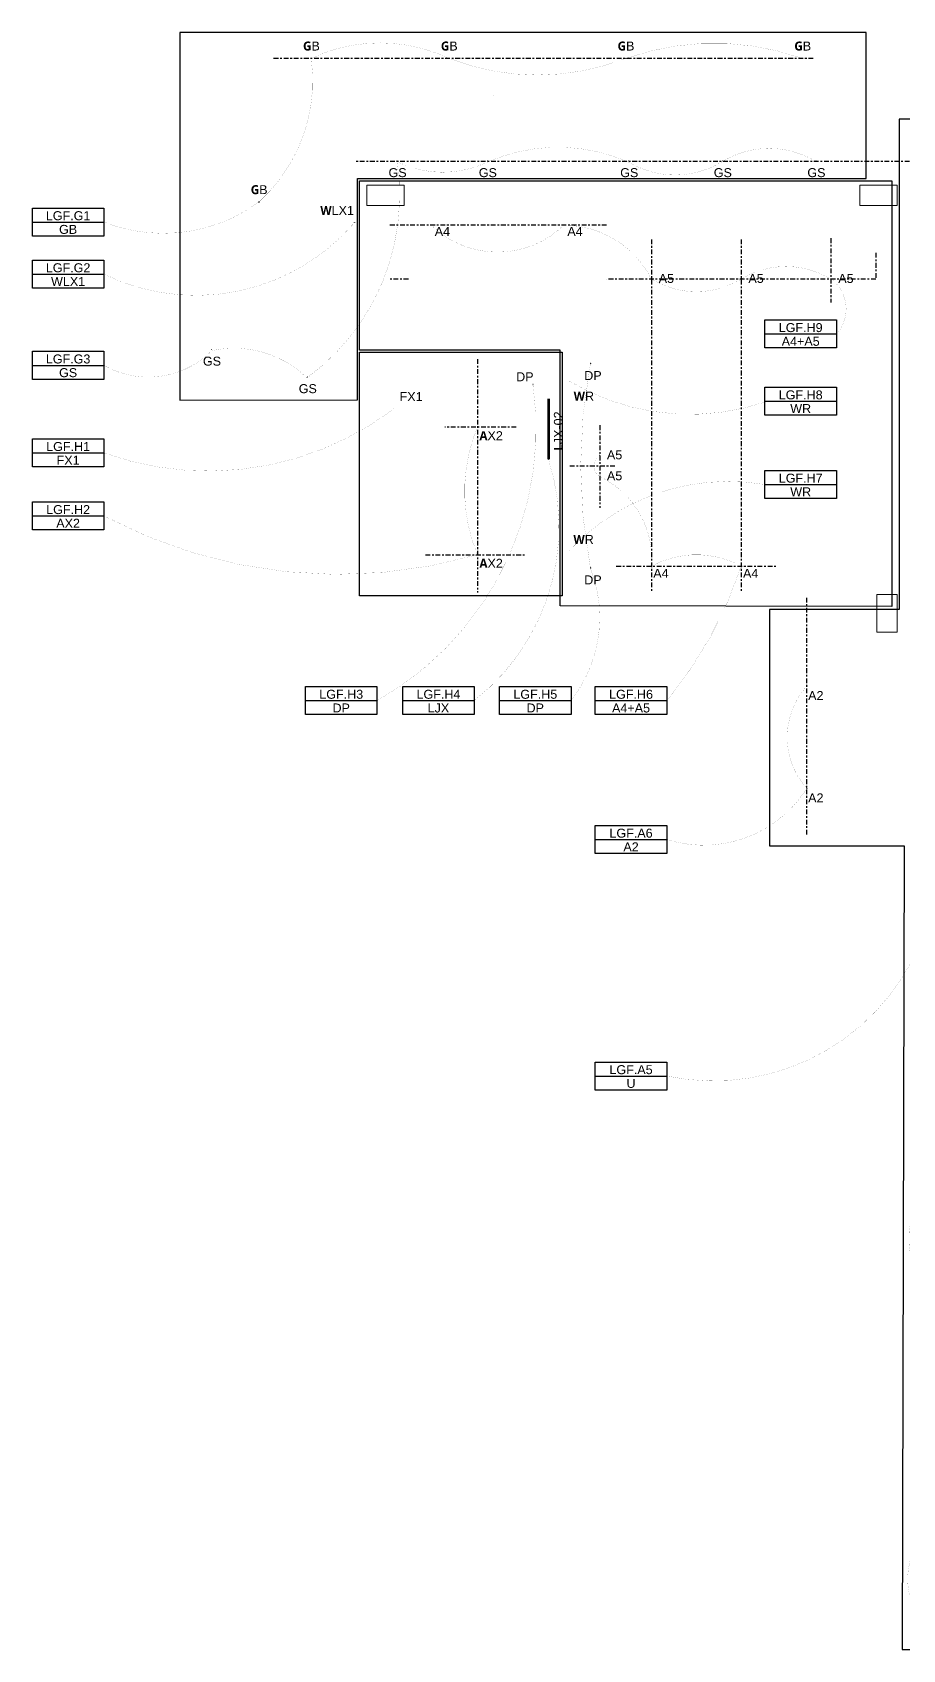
# Model space of a CAD drawing. Header units: millimetres. Extents: x 47511 to 319330, y -16764 to 12078.
# Drawn here: x 73457 to 85096, y -11898 to 9727 of the extents above; entities that cross this region are included whole.
import ezdxf

# ---------------------------------------------------------------- set-up
doc = ezdxf.new("R2010")
doc.units = ezdxf.units.MM
for name, pattern in [('Center 1_4_', [13.493749999999999, 6.349999999999999, -2.38125, 2.38125, -2.38125]), ('Dash - Tight', [4.5, 3, -1.5]), ('DASHDOT', [25.4, 12.7, -6.35, 0, -6.35])]:
    doc.linetypes.add(name, pattern=pattern)
doc.layers.add('0-CountArea', color=152, linetype='Continuous', plot=False, transparency=0.5)
for name, color, linetype, lineweight in [('A-LABEL-LGF', 7, 'Continuous', 9), ('E-LUM-BLD', 91, 'Continuous', 30), ('E-LUM-CIRC', 5, 'Dash - Tight', 30), ('E-LUM-DIM', 7, 'Center 1_4_', 30), ('E-LUM-DL', 131, 'Continuous', 30), ('E-LUM-FL', 21, 'Continuous', 30), ('E-LUM-GFIT', 252, 'Continuous', 30), ('E-LUM-LED', 20, 'DASHDOT', 30), ('E-LUM-PDT', 135, 'Continuous', 30), ('E-LUM-SPK', 71, 'Continuous', 30), ('E-LUM-WL', 201, 'Continuous', 30), ('S-COLS', 7, 'Continuous', 5)]:
    doc.layers.add(name, color=color, linetype=linetype, lineweight=lineweight)
doc.styles.add('1-1', font='Yu Gothic UI Semibold.ttf', dxfattribs={"height": 1.5})
doc.styles.add('Arial_1', font='arial.ttf', dxfattribs={"height": 119.9999999999999})

# ---------------------------------------------------------------- blocks, each defined once
blk = doc.blocks.new('WR')
at = {"layer": 'E-LUM-WL', "linetype": 'Continuous', "lineweight": 30}
for p, q in [((-1.414213562369696, 1.414213562369696), (0, 0)), ((-1.268172423406213, 0), (1.268172423406213, 0)), ((0, 0), (1.414213562369696, 1.414213562369696))]:
    blk.add_line(p, q, dxfattribs=at)
blk.add_arc((0, 0), 1.268172423407126, 0, 180, dxfattribs=at)
blk = doc.blocks.new('DP')
at = {"layer": 'E-LUM-GFIT', "lineweight": 30}
blk.add_circle((0, 0), 0.8692723396954951, dxfattribs=at)
at = {"layer": 'E-LUM-PDT', "lineweight": 30}
for p, q in [((-0.5284937445539981, 0), (-1.5, 0)), ((0, 1.5), (0, 0.5284937445539981)), ((1.5, 0), (0.5284937445539981, 0)), ((0, -0.5284937445539981), (0, -1.5))]:
    blk.add_line(p, q, dxfattribs=at)
for radius in [0.8692723396954951, 0.5284937445268401]:
    blk.add_circle((0, 0), radius, dxfattribs=at)
at = {"layer": 'E-LUM-PDT', "lineweight": 30, "insert": (-0.2037465251050889, 0.4385649404139258), "char_height": 0.867345597444381, "attachment_point": 1, "style": '1-1'}
blk.add_mtext_dynamic_manual_height_columns('P', width=0.867345597444381, gutter_width=4.336727987221905, heights=[0], dxfattribs=at)
blk = doc.blocks.new('LJX')
at = {"layer": 'E-LUM-LED', "color": 3, "lineweight": 0, "ltscale": 100}
for p, q in [((-0.3484143489331473, 0.3741107117366482), (-0.3484143489331473, 0.4991107117366482)), ((-0.3484143489331473, 0.4991107117366482), (0.1515856510668527, 0.4991107117366482)), ((0, 0.3741107117366482), (-0.3484143489331473, 0.3741107117366482)), ((0, -0.3741107117366482), (0, 0.3741107117366482)), ((0.1515856510668527, 0.4991107117366482), (0.1515856510668527, -0.4991107117366482)), ((-0.3484143489331473, -0.3741107117366482), (-0.3484143489331473, -0.4991107117366482)), ((-0.3484143489331473, -0.3741107117366482), (0, -0.3741107117366482)), ((-0.3484143489331473, -0.4991107117366482), (0.1515856510668527, -0.4991107117366482))]:
    blk.add_line(p, q, dxfattribs=at)
blk = doc.blocks.new('GS')
at = {"layer": 'E-LUM-SPK', "lineweight": 0}
h = blk.add_hatch(color=256, dxfattribs=at)
h.dxf.hatch_style = 1
h.paths.add_polyline_path([(-1.5, -1.085142304574674), (1.5, -1.085142304574674), (0, 1.512933906774379)])
at = {"layer": 'E-LUM-GFIT', "lineweight": 0}
blk.add_lwpolyline([(-1.5, -1.085142304574674), (1.5, -1.085142304574674), (0, 1.512933906774379), (-1.5, -1.085142304574674)], dxfattribs=at)
at = {"layer": 'E-LUM-SPK', "lineweight": 0}
blk.add_lwpolyline([(-1.5, -1.085142304574674), (1.5, -1.085142304574674), (0, 1.512933906774379), (-1.5, -1.085142304574674)], dxfattribs=at)
blk = doc.blocks.new('GB')
at = {"layer": 'E-LUM-BLD', "lineweight": 30}
for p, q in [((-0.5284937445248943, 0), (-1.5, 0)), ((0, 1.5), (0, 0.5284937445267133)), ((1.5, 0), (0.5284937445248943, 0)), ((0, -0.5284937445267133), (0, -1.5))]:
    blk.add_line(p, q, dxfattribs=at)
for radius in [0.8692723396954951, 0.5284937445268401]:
    blk.add_circle((0, 0), radius, dxfattribs=at)
at = {"layer": 'E-LUM-GFIT', "lineweight": 30}
blk.add_circle((0, 0), 0.8692723396954951, dxfattribs=at)
at = {"layer": 'E-LUM-BLD', "lineweight": 30, "style": '1-1'}
blk.add_text('B', height=0.867345597444381, dxfattribs=at).set_placement((-0.3311325017639319, -0.4383899122781258))
blk = doc.blocks.new('WLX1')
at = {"layer": 'E-LUM-WL', "linetype": 'ByBlock', "lineweight": 0, "ltscale": 10}
h = blk.add_hatch(color=256, dxfattribs=at)
h.dxf.hatch_style = 1
h.paths.add_polyline_path([(-0.8967333203327144, -0.8967333203327144, 0.198912367379658), (-2.91038304567337e-11, -1.268172423435317), (-2.91038304567337e-11, -2.91038304567337e-11)])
h.paths.add_polyline_path([(-0.8967333203327144, 0.8967333202745067), (-2.91038304567337e-11, -2.91038304567337e-11), (-2.91038304567337e-11, 1.268172423377109, 0.198912367379658)])
at = {"layer": 'E-LUM-WL', "linetype": 'Continuous', "lineweight": 30}
for p, q in [((-2.91038304567337e-11, -2.91038304567337e-11), (-1.4142135623988, 1.414213562340592)), ((-2.91038304567337e-11, -1.268172423435317), (-2.91038304567337e-11, 1.268172423377109)), ((-1.4142135623988, -1.4142135623988), (-2.91038304567337e-11, -2.91038304567337e-11))]:
    blk.add_line(p, q, dxfattribs=at)
blk.add_arc((-2.91038304567337e-11, -2.91038304567337e-11), 1.268172423407126, 90, 270, dxfattribs=at)
blk = doc.blocks.new('A4')
at = {"layer": 'E-LUM-DL', "lineweight": 30}
for p, q in [((0, 1.499999999992724), (0, -1.500000000007276)), ((1.5, -7.275957614183426e-12), (-1.5, -7.275957614183426e-12))]:
    blk.add_line(p, q, dxfattribs=at)
blk.add_circle((0, -7.275957614183426e-12), 0.8692723396954951, dxfattribs=at)
at = {"layer": 'E-LUM-GFIT', "lineweight": 0}
blk.add_circle((0, -7.275957614183426e-12), 0.8692723396954951, dxfattribs=at)
blk = doc.blocks.new('A5')
at = {"layer": 'E-LUM-DL', "lineweight": 30}
for p, q in [((1.455191522836685e-11, 1.499999999956344), (1.455191522836685e-11, -1.500000000043656)), ((1.500000000014552, -4.365574568510056e-11), (-1.499999999985448, -4.365574568510056e-11))]:
    blk.add_line(p, q, dxfattribs=at)
blk.add_circle((1.455191522836685e-11, -4.365574568510056e-11), 0.8692723396954951, dxfattribs=at)
at = {"layer": 'E-LUM-GFIT', "lineweight": 0}
blk.add_circle((1.455191522836685e-11, -4.365574568510056e-11), 0.8692723396954951, dxfattribs=at)
blk = doc.blocks.new('FX1')
at = {"layer": 'E-LUM-FL', "lineweight": 30, "ltscale": 100}
h = blk.add_hatch(color=256, dxfattribs=at)
h.dxf.hatch_style = 1
h.paths.add_polyline_path([(0, -1.5), (-1.5, 0), (-1.5, -1.5)])
h.paths.add_polyline_path([(-1.5, 0), (0, 1.5), (-1.5, 1.5)])
h.paths.add_polyline_path([(1.5, 1.5), (0, 1.5), (0, -1.5), (1.5, -1.5)])
for p, q in [((0, 1.5), (-1.5, 0)), ((-1.5, 0), (0, -1.5)), ((0, -1.5), (0, 1.5))]:
    blk.add_line(p, q, dxfattribs=at)
at = {"layer": 'E-LUM-FL', "lineweight": 30}
blk.add_lwpolyline([(1.5, 1.5), (1.5, -1.5), (-1.5, -1.5), (-1.5, 1.5)], close=True, dxfattribs=at)
at = {"layer": 'E-LUM-GFIT', "lineweight": 30}
blk.add_lwpolyline([(1.5, 1.5), (1.5, -1.5), (-1.5, -1.5), (-1.5, 1.5)], close=True, dxfattribs=at)
blk = doc.blocks.new('AX2')
at = {"layer": 'E-LUM-DL', "lineweight": 0, "ltscale": 100}
h = blk.add_hatch(color=256, dxfattribs=at)
h.dxf.hatch_style = 1
edge = h.paths.add_edge_path()
edge.add_arc((-4.365574568510056e-11, -7.275957614183426e-12), 0.8692723396954951, 0, 360)
at = {"layer": 'E-LUM-DL', "lineweight": 30}
for p, q in [((-4.365574568510056e-11, 1.499999999992724), (-4.365574568510056e-11, -1.500000000007276)), ((1.499999999956344, -7.275957614183426e-12), (-1.500000000043656, -7.275957614183426e-12))]:
    blk.add_line(p, q, dxfattribs=at)
blk.add_circle((-4.365574568510056e-11, -7.275957614183426e-12), 0.8692723396954951, dxfattribs=at)
at = {"layer": 'E-LUM-GFIT', "lineweight": 0}
blk.add_circle((-4.365574568510056e-11, -7.275957614183426e-12), 0.8692723396954951, dxfattribs=at)
blk = doc.blocks.new('A2')
at = {"layer": 'E-LUM-DL', "lineweight": 30}
for p, q in [((1.5, 1.455191522836685e-11), (-1.5, 1.455191522836685e-11)), ((0, 1.500000000014552), (0, -1.499999999985448))]:
    blk.add_line(p, q, dxfattribs=at)
blk.add_circle((0, 1.455191522836685e-11), 0.8692723396954951, dxfattribs=at)
at = {"layer": 'E-LUM-GFIT', "lineweight": 0}
blk.add_circle((0, 1.455191522836685e-11), 0.8692723396954951, dxfattribs=at)

msp = doc.modelspace()

# ---------------------------------------------------------------- linework, layer by layer
at = {"layer": '0-CountArea', "ltscale": 10}
for points in [[(77805.87249311258, 4811.014249523927), (77805.87249311258, 7774.486314035661), (84608.01358856598, 7774.486314035661), (84608.01358856598, 9726.546565435769), (75431.89205717214, 9726.546565435769), (75431.89205717214, 4809.227839460655)], [(85090.15932166262, -11898.42123310018), (86634.37909700314, -11898.42123310018), (86634.37909700314, -10164.42817776516), (87868.6043222273, -10164.42817776516), (87868.6043222273, -6807.235384880973), (91089.77437331446, -6807.235384880973), (91089.77437331446, 8564.144907226844), (85047.15603176702, 8564.144907226844), (85047.15603176702, 2007.63894797425), (83312.95605107967, 2007.63894797425), (83312.95605107967, -1151.007389412087), (85117.93002933834, -1151.007389412087)], [(80513.51749169745, 2059.948274277209), (80513.51749169745, 5477.756602027279), (77831.00075284217, 5477.756602027279), (77831.00075284217, 7742.209445968911), (84950.57365917286, 7742.209445968911), (84950.57365917286, 2051.770915486908)], [(77831.8028888196, 5448.731350010668), (80543.53858085733, 5448.731350010668), (80543.53858085733, 2191.63826413179), (77831.8028888196, 2191.63826413179)]]:
    msp.add_lwpolyline(points, close=True, dxfattribs=at)
at = {"layer": 'E-LUM-CIRC', "linetype": 'ByBlock', "ltscale": 10}
for p, q in [((73457.49232842967, 7189.627345413639), (74413.96581211379, 7189.627345413639)), ((73457.49232842967, 6493.675089375203), (74413.96581211379, 6493.675089375203)), ((83253.84414467716, 5693.450351298074), (84210.31762836128, 5693.450351298074)), ((73457.49232842967, 5274.100647990563), (74413.96581211379, 5274.100647990563)), ((83253.84414467716, 4793.974916233783), (84210.31762836128, 4793.974916233783)), ((73457.49232842967, 4103.431385342701), (74413.96581211379, 4103.431385342701)), ((83253.84414467716, 3680.728013733853), (84210.31762836128, 3680.728013733853)), ((73457.49232842967, 3260.189369492437), (74413.96581211379, 3260.189369492437)), ((77109.8169503101, 790.6651267893467), (78066.29043399422, 790.6651267893467)), ((78409.60747580703, 790.6651267893467), (79366.08095949116, 790.6651267893467)), ((79704.78760516104, 790.6651267893467), (80661.26108884516, 790.6651267893467)), ((80985.34190158972, 790.6651267893467), (81941.81538527385, 790.6651267893467)), ((80985.34190158972, -1066.21315029847), (81941.81538527385, -1066.21315029847)), ((80985.34190158972, -4228.628435462146), (81941.81538527385, -4228.628435462146))]:
    msp.add_line(p, q, dxfattribs=at)
at = {"layer": 'E-LUM-CIRC', "ltscale": 25, "const_width": 1}
for points in [[(83756.83685369446, 9377.911489956656, 0.1724533258974324), (81393.44954273805, 9377.911489956656, -0.1879941010237221), (79030.06223178163, 9377.911489956663, 0.2256286349583361), (77186.83685369452, 9377.911489956663, -0.2474823803834846), (76487.78817917159, 7457.291041605225, -0.2572936146219515), (74413.96581211379, 7189.627345413639)], [(83939.98542327988, 7997.994914407245, 0.2814115785202674), (82679.68508410019, 7996.585001122774, -0.2803259374048666), (81435.54081527535, 7989.667054686099, 0.2106187364225466), (79545.88276390739, 7993.486140184672, -0.2304816499649277), (78333.00374634536, 7998.618266658261, -0.280994450769915), (77129.68306272228, 5106.157472052248, 0.2526236502095424), (75859.26230620286, 5471.322906799716, -0.339216009404385), (74413.96581211379, 5274.100647990563)], [(77766.83685369443, 7182.91120090695, -0.3411694404055101), (74413.96581211379, 6493.675089375203)], [(78791.83685369384, 7148.118904803974, 0.4061990879870506), (80564.83685369226, 7148.118904803981, -0.281111276359177), (81736.83685369065, 6427.911200906958, 0.2825167139794686), (82936.83685369257, 6427.911200906958, -0.2798373730117485), (84136.83685369449, 6427.911200906958, -0.4466077962715267), (84210.31762836128, 5693.450351298074)], [(80919.92179310264, 5297.910448334806, 0.09547401808008556), (80919.9217931026, 2565.433396978362, -0.2653391938915736), (80661.26108884516, 790.6651267893467)], [(80151.84682753471, 5018.354023183048, -0.309626743371579), (78066.29043399422, 790.6651267893467)], [(80636.83685369448, 5062.414156998027, 0.2181636403876161), (83253.84414467718, 4782.433396979715)], [(78291.83685369442, 4692.473163266724, -0.2532405495822111), (74413.96581211379, 4103.431385342701)], [(79409.02084708403, 4448.193443321637, 0.1990603900727615), (79409.02084708404, 2742.133574038882, -0.195060094347818), (74413.96581211379, 3260.189369492437)], [(80361.83685369446, 4007.914160768283, -0.3137450142957939), (79366.08095949116, 790.6651267893467)], [(81044.60524271426, 4068.98426130243, 0.5523476521492636), (81044.60524271426, 3788.98426130243, -0.3096760623669537), (81736.83685369065, 2587.535125626455, -0.2566876844143154), (82936.83685369257, 2587.535125626455, -0.09385720067578601), (81941.81538527385, 790.6651267893467)], [(80642.83685369446, 2802.452636961461, -0.2524315096392718), (83253.84414467716, 3680.728013733853)], [(81941.81538527383, -1066.21315029847, 0.3406822178835079), (83813.1509044474, -383.1623017730453, -0.3818909880266125), (83813.1509044474, 985.2781489332774)], [(85336.83685369449, -11498.9965512382, -0.3208007118028318), (85336.83685369449, -10411.21224617711, 0.3537811224539039), (85336.83685369449, -9232.824754173482, -0.2537164785175283), (85336.83685369449, -8099.738855641124, 0.2912394891979899), (85336.83685369449, -6966.652957108767, -0.2788428058111852), (85336.83685369449, -5833.567058576409, 0.3097290947877199), (85336.83685369449, -4700.481160044052, -0.2415950874578131), (85336.83685369449, -3567.395261511694, 0.3465444776185511), (85336.83685369449, -2434.309362979337, -0.3629005447724252), (81941.81538527385, -4228.628435462146)]]:
    msp.add_lwpolyline(points, format="xyb", dxfattribs=at)
at = {"layer": 'E-LUM-CIRC', "linetype": 'ByBlock', "ltscale": 10}
for points in [[(73457.49232842967, 7376.983121148805), (74413.96581211379, 7376.983121148805), (74413.96581211379, 7002.271569678473), (73457.49232842967, 7002.271569678473)], [(73457.49232842967, 6681.03086511037), (74413.96581211379, 6681.03086511037), (74413.96581211379, 6306.319313640037), (73457.49232842967, 6306.319313640037)], [(83253.84414467716, 5880.80612703324), (84210.31762836128, 5880.80612703324), (84210.31762836128, 5506.094575562907), (83253.84414467716, 5506.094575562907)], [(73457.49232842967, 5461.456423725729), (74413.96581211379, 5461.456423725729), (74413.96581211379, 5086.744872255396), (73457.49232842967, 5086.744872255396)], [(83253.84414467716, 4981.330691968949), (84210.31762836128, 4981.330691968949), (84210.31762836128, 4606.619140498617), (83253.84414467716, 4606.619140498617)], [(73457.49232842967, 4290.787161077867), (74413.96581211379, 4290.787161077867), (74413.96581211379, 3916.075609607535), (73457.49232842967, 3916.075609607535)], [(83253.84414467716, 3868.083789469019), (84210.31762836128, 3868.083789469019), (84210.31762836128, 3493.372237998687), (83253.84414467716, 3493.372237998687)], [(73457.49232842967, 3447.545145227603), (74413.96581211379, 3447.545145227603), (74413.96581211379, 3072.83359375727), (73457.49232842967, 3072.83359375727)], [(77109.8169503101, 978.0209025245131), (78066.29043399422, 978.0209025245131), (78066.29043399422, 603.3093510541803), (77109.8169503101, 603.3093510541803)], [(78409.60747580703, 978.0209025245131), (79366.08095949116, 978.0209025245131), (79366.08095949116, 603.3093510541803), (78409.60747580703, 603.3093510541803)], [(79704.78760516104, 978.0209025245131), (80661.26108884516, 978.0209025245131), (80661.26108884516, 603.3093510541803), (79704.78760516104, 603.3093510541803)], [(80985.34190158972, 978.0209025245131), (81941.81538527385, 978.0209025245131), (81941.81538527385, 603.3093510541803), (80985.34190158972, 603.3093510541803)], [(80985.34190158972, -878.8573745633039), (81941.81538527385, -878.8573745633039), (81941.81538527385, -1253.568926033637), (80985.34190158972, -1253.568926033637)], [(80985.34190158972, -4041.272659726979), (81941.81538527385, -4041.272659726979), (81941.81538527385, -4415.984211197312), (80985.34190158972, -4415.984211197312)]]:
    msp.add_lwpolyline(points, close=True, dxfattribs=at)
at = {"layer": 'E-LUM-DIM', "ltscale": 10}
for p, q in [((83899.47798263759, 9377.911489956656), (76666.67492082521, 9377.911489956663)), ((85186.83685369449, 7997.911200906972), (77766.83685369442, 7997.911200906972)), ((81136.83685369068, 7148.118904803981), (78216.83685369442, 7148.118904803981)), ((81736.83685369065, 6957.35433949063), (81736.83685369065, 2237.535125626455)), ((82936.83685369257, 6957.35433949063), (82936.83685369257, 2237.535125626448)), ((84136.83685369448, 6973.354339490645), (84136.83685369448, 6112.278093163972)), ((84735.83685369443, 6777.911200906958), (84735.83685369443, 6427.911200906958)), ((78486.4291384514, 6427.91120090695), (78218.8368536954, 6427.91120090695)), ((84735.83685369443, 6427.911200906958), (81137.83685369071, 6427.911200906958)), ((79409.02084708403, 5357.02207694127), (79409.02084708403, 2237.535125626462)), ((79926.83685369449, 4448.19344332163), (78972.13524741365, 4448.19344332163)), ((81044.60524271426, 4471.975191377569), (81044.60524271426, 3366.743717360834)), ((80644.60524271426, 3928.98426130243), (81269.9471836039, 3928.98426130243)), ((78714.61783719584, 2742.133574038882), (80062.12401305418, 2742.133574038882)), ((81266.48281490814, 2587.535125626455), (83399.12981067423, 2587.535125626455)), ((83813.1509044474, -999.2358044530702), (83813.1509044474, 2166.544894358783))]:
    msp.add_line(p, q, dxfattribs=at)
at = {"layer": 'E-LUM-LED', "color": 3, "ltscale": 10, "const_width": 35}
msp.add_lwpolyline([(80361.83685369446, 4015.493443321619), (80361.83685369448, 4827.751507680427)], dxfattribs=at)
at = {"layer": 'S-COLS'}
for p, q in [((78041.83685369442, 7682.911200906965), (77931.8368536944, 7682.911200906965)), ((77931.8368536944, 7682.911200906965), (77931.8368536944, 7412.911200906965)), ((78091.83685369442, 7682.911200906965), (78041.83685369442, 7682.911200906965)), ((78201.83685369442, 7682.911200906965), (78091.83685369442, 7682.911200906965)), ((78216.83685369442, 7682.911200906965), (78201.83685369442, 7682.911200906965)), ((78431.8368536944, 7682.911200906965), (78216.83685369442, 7682.911200906965)), ((78431.8368536944, 7572.911200906965), (78431.8368536944, 7682.911200906965)), ((78431.8368536944, 7522.911200906965), (78431.8368536944, 7572.911200906965)), ((84736.83685369449, 7682.91120090695), (84521.83685369449, 7682.91120090695)), ((84521.83685369449, 7682.91120090695), (84521.83685369449, 7572.91120090695)), ((84521.83685369449, 7572.91120090695), (84521.83685369449, 7522.91120090695)), ((84751.83685369449, 7682.91120090695), (84736.83685369449, 7682.91120090695)), ((85021.83685369449, 7682.91120090695), (84751.83685369449, 7682.91120090695)), ((85021.83685369449, 7412.91120090695), (85021.83685369449, 7682.91120090695)), ((77931.8368536944, 7412.911200906965), (78041.83685369442, 7412.911200906965)), ((78041.83685369442, 7412.911200906965), (78091.83685369442, 7412.911200906965)), ((78091.83685369442, 7412.911200906965), (78201.83685369442, 7412.911200906965)), ((78201.83685369442, 7412.911200906965), (78216.83685369442, 7412.911200906965)), ((78216.83685369442, 7412.911200906965), (78431.8368536944, 7412.911200906965)), ((78431.8368536944, 7412.911200906965), (78431.8368536944, 7522.911200906965)), ((84521.83685369449, 7522.91120090695), (84521.83685369449, 7412.91120090695)), ((84521.83685369449, 7412.91120090695), (84736.83685369449, 7412.91120090695)), ((84736.83685369449, 7412.91120090695), (84751.83685369449, 7412.91120090695)), ((84751.83685369449, 7412.91120090695), (84861.83685369449, 7412.91120090695)), ((84861.83685369449, 7412.91120090695), (84911.83685369449, 7412.91120090695)), ((84911.83685369449, 7412.91120090695), (85021.83685369449, 7412.91120090695)), ((84751.83685369449, 2207.911200906878), (84751.83685369448, 1707.911200906878)), ((84861.83685369448, 2207.911200906878), (84751.83685369449, 2207.911200906878)), ((84911.83685369448, 2207.911200906878), (84861.83685369448, 2207.911200906878)), ((85021.83685369449, 2207.911200906878), (84911.83685369448, 2207.911200906878)), ((85021.83685369448, 1707.911200906878), (85021.83685369449, 2207.911200906878)), ((84751.83685369448, 1707.911200906878), (84861.83685369448, 1707.911200906878)), ((84861.83685369448, 1707.911200906878), (84911.83685369448, 1707.911200906878)), ((84911.83685369448, 1707.911200906878), (85021.83685369448, 1707.911200906878))]:
    msp.add_line(p, q, dxfattribs=at)

# ---------------------------------------------------------------- block references
at = {"layer": 'E-LUM-BLD', "linetype": 'ByBlock', "lineweight": 0}
for p in [(77186.83685369452, 9377.911489956663), (79030.06223178163, 9377.911489956663), (81393.44954273805, 9377.911489956656), (83756.83685369446, 9377.911489956656), (76487.78817917159, 7457.291041605225)]:
    msp.add_blockref('GB', p, dxfattribs=at)
at = {"layer": 'E-LUM-DL', "color": 1}
for name, p in [('A4', (78791.83685369384, 7148.118904803981)), ('A4', (80563.96301660023, 7148.118904804345)), ('A5', (81736.83685369063, 6427.911200907001)), ('A5', (82936.83685368908, 6427.911200909155)), ('A5', (84136.83685369097, 6427.911200909155)), ('A5', (81044.60524271075, 4068.98426130462)), ('A5', (81044.60524271075, 3788.98426130462)), ('A4', (81736.83685369065, 2587.535125626819)), ('A4', (82936.83685369256, 2587.535125626833))]:
    msp.add_blockref(name, p, dxfattribs=at)
at = {"layer": 'E-LUM-DL'}
for name, p in [('AX2', (79409.02084708407, 4448.193443321608)), ('AX2', (79409.02084708407, 2742.133574038889)), ('A2', (83813.1509044474, 985.2781489332629)), ('A2', (83813.15090444675, -383.1623017738166))]:
    msp.add_blockref(name, p, dxfattribs=at)
at = {"layer": 'E-LUM-FL', "color": 1}
msp.add_blockref('FX1', (78291.83685369442, 4692.473163266724), dxfattribs=at)
at = {"layer": 'E-LUM-LED', "lineweight": 0, "rotation": 270}
msp.add_blockref('LJX', (80361.83685369446, 4015.493443321626), dxfattribs=at)
at = {"layer": 'E-LUM-PDT', "linetype": 'Continuous', "lineweight": 0, "ltscale": 10}
for p in [(80919.92179310264, 5297.910448334806), (80151.84682753471, 5018.354023183048), (80919.9217931026, 2565.433396978362)]:
    msp.add_blockref('DP', p, dxfattribs=at)
at = {"layer": 'E-LUM-SPK', "linetype": 'ByBlock', "lineweight": 0}
for p in [(78335.06429939475, 8008.867045946557), (79541.99723109188, 8008.867045946557), (81433.08685369449, 8008.867045946557), (82684.33685369449, 8008.867045946557), (83935.58685369449, 8008.867045946557), (75853.23874171288, 5488.30688818435), (77134.32141878852, 5120.613473903868)]:
    msp.add_blockref('GS', p, dxfattribs=at)
at = {"layer": 'E-LUM-WL'}
msp.add_blockref('WLX1', (77766.83685369446, 7182.91120090698), dxfattribs=at)
at = {"layer": 'E-LUM-WL', "linetype": 'ByBlock', "lineweight": 0, "rotation": 270}
for p in [(80636.83685369448, 5062.414156998027), (80636.83685369448, 2802.452636961447)]:
    msp.add_blockref('WR', p, dxfattribs=at)

# ---------------------------------------------------------------- texts
at = {"layer": 'A-LABEL-LGF', "ltscale": 10, "char_height": 1, "width": 9.331967771863566, "attachment_point": 1, "style": '1-1'}
for s, insert in [('{\\fYu Gothic UI Semibold|b1|i0|c128|p34;STAFF }TERRACE', (79611.21853444318, 8878.146560744695)), ('STAFF ROOM', (82060.71577195276, 5877.747071726444)), ('{\\fYu Gothic UI Semibold|b1|i0|c128|p34;STAFF }ES', (78547.03613479121, 3910.4715028789))]:
    msp.add_mtext(s, dxfattribs=dict(at, insert=insert))
at = {"layer": 'E-LUM-BLD', "color": 7, "lineweight": 0, "char_height": 119.9999999999999, "attachment_point": 1, "style": 'Arial_1'}
for insert in [(77076.97835507605, 9603.728130913267), (78920.20373316316, 9603.728130913267), (81283.59104411957, 9603.72813091326), (83646.97835507599, 9603.72813091326), (76377.92968055312, 7683.107682561829)]:
    msp.add_mtext_dynamic_manual_height_columns('{\\fYu Gothic UI Semibold|b1|i0|c128|p34;G}B', width=41.12165479621808, gutter_width=597.4034271367638, heights=[0], dxfattribs=dict(at, insert=insert))
at = {"layer": 'E-LUM-CIRC', "color": 7, "lineweight": 0, "char_height": 119.9999999999999, "attachment_point": 1, "style": 'Arial_1'}
for s, insert in [('\\pxqc;LGF.G1', (73457.49232842967, 7334.83618951586)), ('\\pxqc;GB', (73457.49232842967, 7151.677982683381)), ('\\pxqc;LGF.G2', (73457.49232842967, 6638.883933477424)), ('\\pxqc;WLX1', (73457.49232842967, 6455.725726644945)), ('\\pxqc;LGF.H9', (83253.84414467716, 5838.65919540028)), ('\\pxqc;A4+A5', (83253.84414467716, 5655.500988567801)), ('\\pxqc;LGF.G3', (73457.49232842967, 5419.309492092783)), ('\\pxqc;GS', (73457.49232842967, 5236.151285260305)), ('\\pxqc;LGF.H8', (83253.84414467716, 4939.183760335989)), ('\\pxqc;WR', (83253.84414467716, 4756.02555350351)), ('\\pxqc;LGF.H1', (73457.49232842967, 4248.640229444922)), ('\\pxqc;FX1', (73457.49232842967, 4065.482022612443)), ('\\pxqc;LGF.H7', (83253.84414467716, 3825.936857836059)), ('\\pxqc;WR', (83253.84414467716, 3642.77865100358)), ('\\pxqc;LGF.H2', (73457.49232842967, 3405.398213594657)), ('\\pxqc;AX2', (73457.49232842967, 3222.240006762178)), ('\\pxqc;LGF.H3', (77109.8169503101, 935.8739708915527)), ('\\pxqc;LGF.H4', (78409.60747580703, 935.8739708915527)), ('\\pxqc;LGF.H5', (79704.78760516104, 935.8739708915527)), ('\\pxqc;LGF.H6', (80985.34190158972, 935.8739708915527)), ('\\pxqc;DP', (77109.8169503101, 752.715764059074)), ('\\pxqc;LJX', (78409.60747580703, 752.715764059074)), ('\\pxqc;DP', (79704.78760516104, 752.715764059074)), ('\\pxqc;A4+A5', (80985.34190158972, 752.715764059074)), ('\\pxqc;LGF.A6', (80985.34190158972, -921.0043061962642)), ('\\pxqc;A2', (80985.34190158972, -1104.162513028743)), ('\\pxqc;LGF.A5', (80985.34190158972, -4083.41959135994)), ('\\pxqc;U', (80985.34190158972, -4266.577798192418))]:
    msp.add_mtext_dynamic_manual_height_columns(s, width=956.4734836841167, gutter_width=597.4034271367638, heights=[0], dxfattribs=dict(at, insert=insert))
at = {"layer": 'E-LUM-DL', "color": 7, "lineweight": 0, "char_height": 119.9999999999999, "attachment_point": 1, "style": 'Arial_1'}
for s, insert in [('A4', (78838.73853098553, 7124.927693118152)), ('A4', (80611.73853098396, 7124.927693118152)), ('A5', (81833.2208250693, 6496.005852486058)), ('A5', (83033.22082507121, 6496.005852486058)), ('A5', (84234.70770631716, 6496.005852486058)), ('{\\fYu Gothic UI Semibold|b1|i0|c128|p34;A}X2', (79435.91796385626, 4393.111761130815)), ('A5', (81140.9892140929, 4137.07891288153)), ('A5', (81140.9892140929, 3857.07891288153)), ('{\\fYu Gothic UI Semibold|b1|i0|c128|p34;A}X2', (79435.91796385626, 2687.051891848059)), ('A4', (81760.85641464178, 2552.994061083737)), ('A4', (82960.8564146437, 2552.994061083737)), ('A2', (83831.7681125781, 918.6768154267702)), ('A2', (83831.7681125781, -449.7636352795525))]:
    msp.add_mtext_dynamic_manual_height_columns(s, width=41.12165479621808, gutter_width=597.4034271367638, heights=[0], dxfattribs=dict(at, insert=insert))
at = {"layer": 'E-LUM-FL', "color": 7, "lineweight": 0, "insert": (78368.72771811168, 4915.49624329459), "char_height": 119.9999999999999, "attachment_point": 1, "style": 'Arial_1'}
msp.add_mtext_dynamic_manual_height_columns('FX1', width=41.12165479621808, gutter_width=597.4034271367638, heights=[0], dxfattribs=at)
at = {"layer": 'E-LUM-LED', "color": 7, "lineweight": 0, "insert": (80431.88095581965, 4131.628619901545), "char_height": 119.9999999999999, "attachment_point": 1, "rotation": 90, "style": 'Arial_1'}
msp.add_mtext_dynamic_manual_height_columns('{\\fYu Gothic UI Semibold|b1|i0|c128|p34;L}JX-02', width=41.12165479621808, gutter_width=597.4034271367638, heights=[2.03347280334728], dxfattribs=at)
at = {"layer": 'E-LUM-PDT', "color": 7, "lineweight": 0, "char_height": 119.9999999999999, "attachment_point": 1, "style": 'Arial_1'}
for insert in [(80837.80996748451, 5197.578987526147), (79927.14370185387, 5181.188038254593), (80837.80996748449, 2465.101936169704)]:
    msp.add_mtext_dynamic_manual_height_columns('DP', width=41.12165479621808, gutter_width=597.4034271367638, heights=[0], dxfattribs=dict(at, insert=insert))
at = {"layer": 'E-LUM-SPK', "color": 7, "lineweight": 0, "char_height": 119.9999999999999, "attachment_point": 1, "style": 'Arial_1'}
for insert in [(78220.48937743981, 7910.580570743026), (79427.42230913693, 7910.580570743026), (81318.51193173954, 7910.580570743026), (82569.76193173954, 7910.580570743026), (83821.01193173954, 7910.580570743026), (75738.66381975793, 5390.020412980819), (77019.74649683357, 5022.326998700337)]:
    msp.add_mtext_dynamic_manual_height_columns('GS', width=41.12165479621808, gutter_width=597.4034271367638, heights=[0], dxfattribs=dict(at, insert=insert))
at = {"layer": 'E-LUM-WL', "color": 7, "lineweight": 0, "char_height": 119.9999999999999, "attachment_point": 1, "style": 'Arial_1'}
for s, insert in [('{\\fYu Gothic UI Semibold|b1|i0|c128|p34;W}LX1', (77308.58258866605, 7405.692903900075)), ('{\\fYu Gothic UI Semibold|b1|i0|c128|p34;W}R', (80696.5663471383, 4922.316998467817)), ('{\\fYu Gothic UI Semibold|b1|i0|c128|p34;W}R', (80692.78126083844, 3006.417818481263))]:
    msp.add_mtext_dynamic_manual_height_columns(s, width=41.12165479621808, gutter_width=597.4034271367638, heights=[0], dxfattribs=dict(at, insert=insert))

doc.saveas('drawing.dxf')
